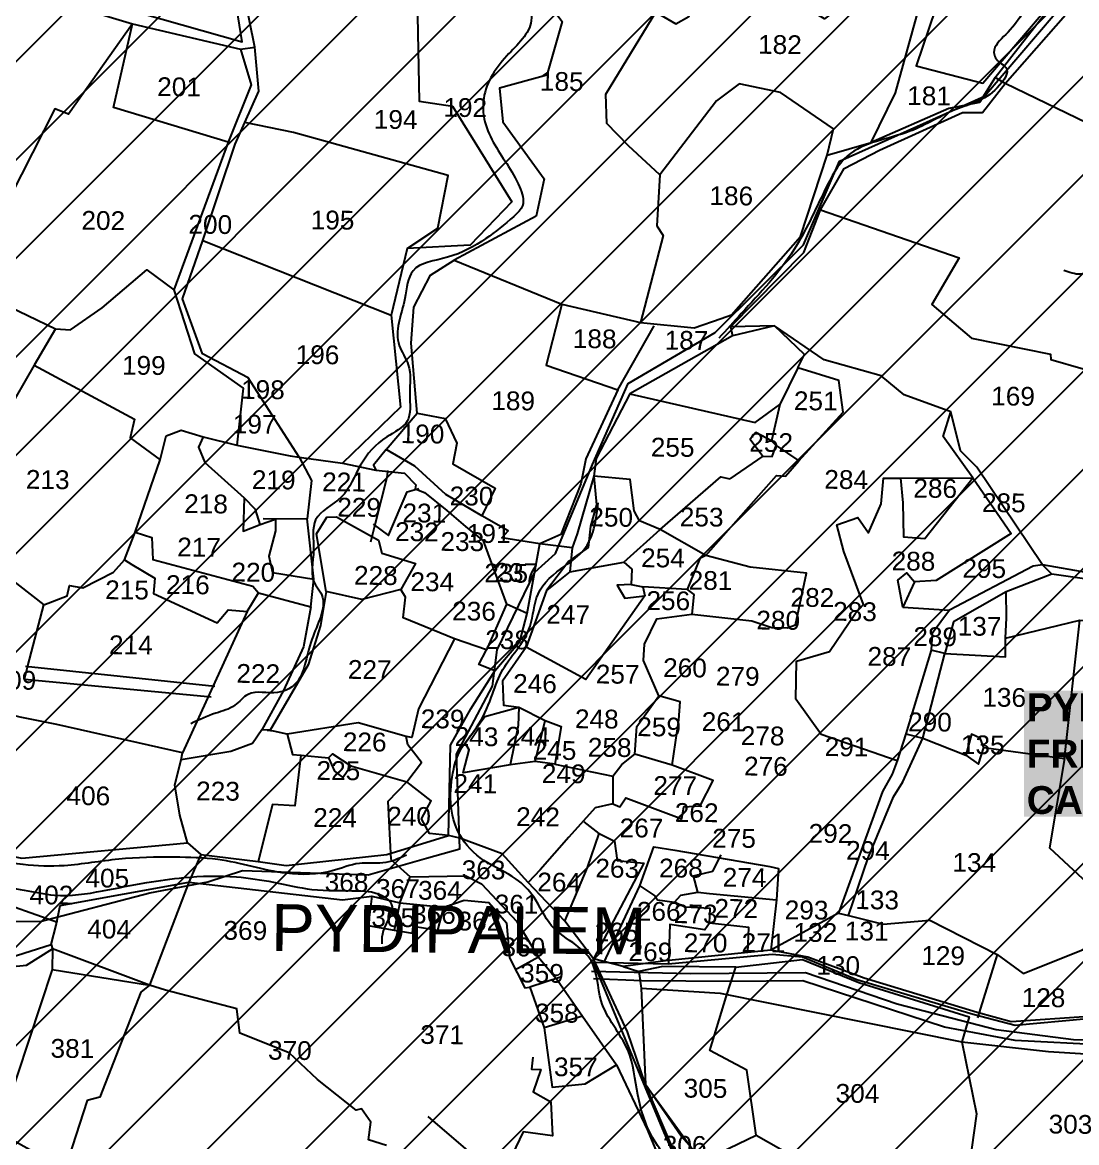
# Model space of a CAD drawing. Header units: inches. Extents: x 193816 to 219909, y 1622772 to 1631107.
# Drawn here: x 196258 to 197395, y 1627187 to 1628395 of the extents above; entities that cross this region are included whole.
import ezdxf
from ezdxf.enums import TextEntityAlignment as Align

# ---------------------------------------------------------------- set-up
doc = ezdxf.new("R2010")
doc.units = ezdxf.units.IN
doc.header["$LTSCALE"] = 15
doc.header["$MEASUREMENT"] = 0
for name, color, linetype in [('PLOT', 7, 'Continuous'), ('PLOT NO', 7, 'Continuous'), ('ROAD', 1, 'Continuous'), ('STREAM', 4, 'Continuous'), ('STRUCTURE', 5, 'Continuous'), ('TEXT', 1, 'Continuous'), ('text2', 7, 'Continuous'), ('VILLAGE BOUNADRY', 5, 'Continuous')]:
    doc.layers.add(name, color=color, linetype=linetype)
doc.styles.get("Standard").update_dxf_attribs({"font": 'arial.ttf'})

msp = doc.modelspace()

# ---------------------------------------------------------------- hatches: boundary and pattern name
at = {"layer": 'text2'}
h = msp.add_hatch(dxfattribs=at)
h.set_pattern_fill('ANSI31', color=4, scale=600)
h.set_pattern_definition([(45, (7002.556, -0.05), (-53.0330086, 53.0330086), [])])
h.paths.add_polyline_path([(199945, 1627854.7), (199906.7, 1627898), (199871.4, 1627949.9), (199853.4, 1628008.6), (199855.9, 1628062.4), (199897.4, 1628104.4), (199965, 1628145.2), (199996.3, 1628271.9), (199936.5, 1628298.2), (199874.5, 1628378), (199834.8, 1628413.5), (199794.4, 1628428), (199712.8, 1628396.9), (199682, 1628382), (199614.8, 1628383.4), (199561.9, 1628421.6), (199495.5, 1628519.4), (199464.9, 1628508.3), (199461.7, 1628463.1), (199494.7, 1628375.1), (199593.8, 1628280.9), (199667.9, 1628200.5), (199634, 1628141.1), (199624.5, 1628113.7), (199558.5, 1628066.3), (199475.2, 1628055.5), (199395.5, 1628059.1), (199357.5, 1628055.7), (199338, 1628038.1), (199319.4, 1628004.3), (199279.3, 1627990.8), (199194.1, 1628001.6), (199171.6, 1628005.4), (199153.1, 1628012.3), (199116.3, 1628055.2), (199094, 1628097.1), (199066, 1628124.9), (199014.2, 1628144.1), (198956.5, 1628153.5), (198866.5, 1628177.8), (198796, 1628215.5), (198716.1, 1628253.9), (198653.7, 1628256.5), (198589.7, 1628303.7), (198522.9, 1628343), (198477.5, 1628371.9), (198442.7, 1628393), (198375.2, 1628434.1), (198314, 1628488.6), (198225.7, 1628493.2), (198170.5, 1628489.5), (198088.8, 1628496.3), (198019.8, 1628513.7), (197962.7, 1628534.8), (197907, 1628551), (197855.1, 1628575), (197689.9, 1628624.4), (197623, 1628645.2), (197601.4, 1628678.7), (197532.8, 1628762.3), (197415, 1628792.3), (197318.3, 1628836.7), (197154.6, 1628873.7), (197018.9, 1628884.3), (196901.5, 1628897.8), (196832.7, 1628986.6), (196711.4, 1629052.2), (196557.8, 1629096.9), (196537.2, 1629097.5), (196489.7, 1629099.6), (196442.7, 1629087.4), (196370.2, 1629048.6), (196354.9, 1628999.6), (196354.7, 1628944.7), (196387.1, 1628851.5), (196436, 1628816.4), (196437.9, 1628803.8), (196485, 1628677.3), (196507.3, 1628613.2), (196468.9, 1628553.1), (196422.6, 1628539.6), (196293.2, 1628585), (196179.5, 1628612.8), (196109.6, 1628645.2), (196023.2, 1628696.6), (196008, 1628717.8), (195967.5, 1628724.9), (195905.9, 1628703.4), (195887, 1628689.5), (195847, 1628673.2), (195788.5, 1628670.6), (195736.9, 1628711.4), (195681.8, 1628707), (195635.5, 1628688.9), (195615.3, 1628655.8), (195637.8, 1628597.6), (195674.8, 1628553.9), (195671.8, 1628499.8), (195627.8, 1628455.3), (195547.5, 1628447.2), (195500.4, 1628444.2), (195472.4, 1628413.1), (195465.6, 1628368.7), (195496.1, 1628326.8), (195494.7, 1628279.1), (195475.3, 1628256.8), (195429.1, 1628238.3), (195400.4, 1628225), (195382.7, 1628209.2), (195344.5, 1628167.9), (195353.6, 1628125.5), (195369, 1628099.5), (195383.8, 1628077.9), (195409.5, 1628039.3), (195456.3, 1627972.1), (195541.8, 1627846.3), (195653.5, 1627681.1), (195744.7, 1627548.6), (195848.5, 1627396.7), (195937.9, 1627265.2), (195956.4, 1627241.9), (195977.9, 1627221.4), (196098.2, 1627127.5), (196227.6, 1627027.9), (196266.6, 1627007), (196701.1, 1626821.3), (196885.7, 1626742), (196948.1, 1626716.3), (197003, 1626692.9), (197064, 1626666.2), (197129.7, 1626639), (197212.2, 1626602.8), (197247.1, 1626591.3), (197283.7, 1626582.5), (197316.7, 1626576.9), (197352.3, 1626572.2), (197391.8, 1626569.1), (197430.8, 1626568.6), (197464, 1626569.4), (197502.8, 1626572.9), (197539.4, 1626576.8), (197576.1, 1626584), (197624.9, 1626596), (197711.6, 1626627.6), (197814.1, 1626682.6), (197842.7, 1626701.4), (197874.8, 1626725.9), (197934.8, 1626779.5), (197966.7, 1626812.7), (197990.1, 1626837.9), (198021.3, 1626858.2), (198052.5, 1626866.2), (198081.2, 1626867.2), (198113.3, 1626859.8), (198208.3, 1626810.9), (198274.2, 1626862.8), (198324.5, 1626881), (198368.8, 1626894.2), (198413.9, 1626895.1), (198447, 1626873.4), (198485.3, 1626847.1), (198526.5, 1626833.7), (198573, 1626813.8), (198606.9, 1626819.2), (198645, 1626826), (198696.9, 1626829.1), (198752.1, 1626815.4), (198811.4, 1626786.9), (198838.2, 1626771.6), (198931.4, 1626747), (198965.3, 1626765.4), (199002.3, 1626779.8), (199021.5, 1626796), (199019.8, 1626825.9), (199019.5, 1626864.7), (199015.8, 1626907.9), (199028.5, 1626932.2), (199049.6, 1626910.7), (199077, 1626899.6), (199118.3, 1626917.1), (199154.6, 1626896.2), (199191, 1626838), (199217.1, 1626819.1), (199271.9, 1626812.9), (199310.2, 1626802.5), (199344.3, 1626799.4), (199419.6, 1626804.4), (199449.8, 1626873.9), (199423.7, 1626915.8), (199433, 1626957.1), (199458.8, 1626979.8), (199488.9, 1626991.8), (199544.2, 1627013.9), (199577.1, 1627034.7), (199607.3, 1627050.4), (199625.6, 1627058.9), (199657.6, 1627062.6), (199688.7, 1627063), (199723.6, 1627059.4), (199744.4, 1627070.3), (199756.6, 1627088.7), (199800.2, 1627138), (199884.9, 1627206.7), (199933.4, 1627179.8), (199967.3, 1627235.5), (200060.3, 1627302.9), (200111.5, 1627313.3), (200210, 1627313.6), (200260.9, 1627385), (200324.9, 1627464.2), (200312.4, 1627510), (200275.7, 1627571.4), (200247.5, 1627622), (200214.7, 1627651.7), (200144.8, 1627703.4), (200072.2, 1627744.4), (200025.4, 1627776.9), (199978.6, 1627825.2)])

# ---------------------------------------------------------------- linework, layer by layer
at = {"layer": 'PLOT'}
for points in [[(196729.1, 1628683.3), (196767.6, 1628539.8), (196802.4, 1628446.4), (196840.4, 1628395.9), (196824.1, 1628338.1), (196773, 1628324.1), (196776.6, 1628287.7), (196821.1, 1628226.2), (196812.5, 1628185.9), (196723.9, 1628138.5)], [(196945.8, 1628230.6), (196912, 1628261.9), (196888.7, 1628286), (196887.5, 1628317.7), (196941.6, 1628406.1), (196963.1, 1628393.4), (196977.3, 1628401.1), (197010.9, 1628465.6), (196976.6, 1628494.6), (196936.2, 1628529), (196787.6, 1628614.8), (196774.7, 1628667.6)], [(197753.1, 1628449.6), (197724.7, 1628424.4), (197692.9, 1628389.8), (197647.2, 1628420.4), (197627.7, 1628387.6), (197633.8, 1628287.1), (197626.8, 1628259.1), (197613.4, 1628241.5), (197597.6, 1628192.6), (197517.5, 1628232.8), (197318.1, 1628329.2), (197307.5, 1628335.5), (197394.7, 1628447.8), (197479.1, 1628516.9), (197460.7, 1628525.7), (197437.7, 1628566.9), (197424.4, 1628582.8)], [(196023.2, 1628510.6), (196171.1, 1628455.7), (196377.1, 1628393.4), (196493.5, 1628365.9), (196509, 1628368.3), (196491, 1628457.4), (196624.6, 1628466.9), (196683.3, 1628457.5), (196686.2, 1628310), (196722.3, 1628304.7), (196786.2, 1628201.4), (196741.3, 1628154.8), (196673.4, 1628151.3), (196656.1, 1628079.3), (196666.1, 1627980.1), (196603.6, 1627919.8)], [(196493.5, 1628365.9), (196505.2, 1628327.7), (196480.3, 1628265.7), (196356.7, 1628303.3), (196377.1, 1628393.4), (196308, 1628295.9), (196293.6, 1628301.6), (196233.2, 1628183.3), (196180.8, 1628200.6), (196186.6, 1628235.8), (196165.6, 1628251.7), (196116.2, 1628342), (196097.2, 1628409.5), (196080.4, 1628419.8), (196062.4, 1628465), (196068.2, 1628495.5)], [(197126.4, 1628251.9), (197173.8, 1628265.5), (197200.1, 1628318.9), (197226.7, 1628415.1), (197172.2, 1628436.1), (197123.6, 1628398.8), (197010.9, 1628465.6)], [(197407.6, 1627801.6), (197358.5, 1627810.1), (197287.8, 1627915.2), (197270.1, 1627932.9), (197259.8, 1627974.9), (197209.3, 1627993.4), (197184.7, 1628013.8), (197123.2, 1628031.2), (197069.5, 1628067.9), (197022.2, 1628066.8), (197101.1, 1628146.9), (197119.1, 1628192.8), (197144.6, 1628237.5), (197182.9, 1628257.3), (197272.1, 1628297.7), (197293.8, 1628297.9), (197318.1, 1628329.2), (197438, 1628465.7)], [(197243, 1628409.5), (197222.4, 1628348.2), (197294.3, 1628329.4), (197394.7, 1628447.8)], [(196673.4, 1628151.3), (196706.5, 1628173.2), (196717.6, 1628229.9), (196550.7, 1628276.2), (196498.2, 1628286.9), (196513.3, 1628320.6), (196509, 1628368.3)], [(196650.7, 1627934.3), (196684, 1627973.5), (196677.6, 1628048.9), (196680.7, 1628088), (196698.7, 1628122.3), (196723.9, 1628138.5), (196840.2, 1628091.2), (196925.1, 1628071.2), (196982.8, 1628065.6), (197011.9, 1628075.8), (197023, 1628079.6), (197097.4, 1628164), (197126.4, 1628251.9), (197133, 1628280), (197076, 1628319.4), (197031.4, 1628328.5), (197006.9, 1628310.3), (196945.8, 1628230.6), (196942.6, 1628175.7), (196949.5, 1628165), (196925.1, 1628071.2)], [(197307.5, 1628335.5), (197290.5, 1628308.4), (197257.4, 1628301.9), (197173.8, 1628265.5)], [(196556.8, 1627926.3), (196502, 1628011.8), (196452.7, 1628037.5), (196431, 1628096.7), (196452.9, 1628159.7), (196488, 1628263.7), (196498.2, 1628286.9)], [(196480.3, 1628265.7), (196421.6, 1628106.4)], [(197119.1, 1628192.8), (197268.6, 1628141.2), (197239.1, 1628090.8), (197281.8, 1628054.4), (197367.2, 1628037.1), (197367.4, 1628031.4), (197402.2, 1628021.3), (197459.7, 1628007.3), (197437, 1627907.3), (197410.6, 1627805.2), (197407.6, 1627801.6)], [(196148.6, 1628167.5), (196248.2, 1628134.2), (196234.1, 1628093.3), (196294.3, 1628064.4), (196271.2, 1628025.4), (196209.6, 1627918.9), (196193.6, 1627894), (196195.9, 1627833.4)], [(196452.9, 1628159.7), (196656.1, 1628079.3)], [(196294.3, 1628064.4), (196310.3, 1628063.5), (196344.6, 1628087), (196392.8, 1628128.1), (196421.6, 1628106.4), (196444.2, 1628037.6), (196496.7, 1628000.6), (196489.6, 1627939.2)], [(196840.2, 1628091.2), (196823.2, 1628025.2), (196900.5, 1627998.7), (196939.6, 1628067.9)], [(197022.2, 1628066.8), (197024.3, 1628057.1), (196913.6, 1627994.5), (196877.3, 1627924.8), (196874.7, 1627905.8), (196856.6, 1627843.4), (196851.4, 1627828.4), (196816.4, 1627832.6)], [(196995.5, 1627820.3), (197071.8, 1627906.3), (197081.5, 1627905.5), (197095.9, 1627922.1), (197143.7, 1627974.6), (197139, 1628008.9), (197094.6, 1628022.5), (197101.8, 1628036.9), (197069.5, 1628067.9)], [(197069.5, 1628067.9), (197024.3, 1628057.1)], [(196271.2, 1628025.4), (196379.3, 1627967.2), (196374.7, 1627947.1), (196407, 1627923.2)], [(197094.6, 1628022.5), (197075.3, 1627982.8), (197066.2, 1627943.9), (197071.4, 1627938.9), (197095.9, 1627922.1)], [(196900.5, 1627998.7), (196866.1, 1627924.5), (196860.7, 1627897.3), (196839.2, 1627842.7), (196816.4, 1627832.6)], [(196913.6, 1627994.5), (197048.5, 1627963.5), (197075.3, 1627982.8)], [(197358.5, 1627810.1), (197348.6, 1627808.8), (197258.3, 1627761.3), (197239.4, 1627735.9), (197238.4, 1627718), (197211, 1627627.8), (197201.9, 1627598.6), (197119.7, 1627627.2), (197092.5, 1627665.3), (197093.4, 1627706.3), (197116.6, 1627712.9), (197128.8, 1627716.5), (197156.7, 1627758.1), (197165.6, 1627767.4), (197144.2, 1627824.4), (197136.9, 1627853.2), (197159.4, 1627861.1), (197170.9, 1627844.6), (197184.6, 1627875.7), (197186.9, 1627903.4), (197205.5, 1627903.4), (197283.5, 1627903.7), (197251.4, 1627948.6), (197259.8, 1627974.9)], [(196684, 1627973.5), (196714.5, 1627967.8), (196726.8, 1627941.3), (196722.8, 1627918.8), (196768.4, 1627892.8), (196754, 1627862.9)], [(196195.9, 1627833.4), (196281.7, 1627767), (196306.7, 1627776.6), (196309.4, 1627787.8), (196323.6, 1627785.1), (196356.6, 1627802.1), (196368.7, 1627815.5), (196380, 1627845.2), (196407, 1627923.2), (196413.6, 1627949), (196429.8, 1627955.2), (196453.4, 1627948.2), (196489.6, 1627939.2), (196547.1, 1627927.5), (196556.8, 1627926.3), (196603.6, 1627919.8), (196639.5, 1627912), (196670.6, 1627909), (196682.8, 1627896.2), (196682, 1627892.1), (196692.1, 1627887.9), (196716.3, 1627868.5), (196736.4, 1627851.5), (196755.3, 1627836), (196780.6, 1627767.7), (196758.8, 1627718.5), (196724.4, 1627730.4), (196669.2, 1627753.1), (196671.6, 1627775.1), (196666.5, 1627783.4), (196624.4, 1627772.6), (196586.2, 1627781.2), (196575.6, 1627843.5), (196586.6, 1627861.3), (196597.1, 1627862), (196642.6, 1627836.5), (196646.2, 1627822.6), (196682.5, 1627811.4), (196666.5, 1627783.4)], [(197066.2, 1627943.9), (197049.5, 1627952.6), (197043.2, 1627945.4), (197057, 1627927.3), (197067, 1627926.7), (197071.4, 1627938.9)], [(196453.4, 1627948.2), (196448.2, 1627937), (196455.3, 1627920.4), (196497.5, 1627882.4), (196496.5, 1627846.5), (196514.7, 1627853.6), (196531.3, 1627859.2), (196518.1, 1627859.5)], [(196556.8, 1627926.3), (196570.1, 1627901), (196565.6, 1627859.6)], [(196802.7, 1627757.6), (196816.4, 1627832.6), (196775.3, 1627839.3), (196782.4, 1627846.6), (196754, 1627862.9), (196715.2, 1627885.9), (196681.5, 1627916.3), (196650.7, 1627934.3), (196637.2, 1627917.5), (196639.5, 1627912)], [(197057, 1627927.3), (197021.2, 1627902.9)], [(196634.3, 1627835), (196638.9, 1627853.4), (196652.1, 1627905.9), (196652.5, 1627911.6)], [(196995.5, 1627820.3), (196946.2, 1627848.2), (196924.1, 1627857.6), (196918.3, 1627868.4), (196913.8, 1627902.1), (196874.7, 1627905.8), (196877.7, 1627874.6), (196871.1, 1627851.6), (196868.6, 1627828.9), (196847.7, 1627814.1)], [(196907.2, 1627812.9), (196946.2, 1627848.2), (197011.7, 1627905), (197021.2, 1627902.9)], [(197283.5, 1627903.7), (197324.7, 1627843.7), (197243.9, 1627793), (197220.4, 1627791.9), (197207.8, 1627764.3), (197202.5, 1627793.4), (197212.2, 1627801.3), (197220.4, 1627791.9)], [(197205.5, 1627903.4), (197207.8, 1627876.8), (197208.5, 1627840.4), (197231.5, 1627838.6), (197283.5, 1627903.7)], [(196636.8, 1627853.8), (196653.2, 1627841.6), (196673.4, 1627888.9), (196685.8, 1627892.2)], [(196514.7, 1627853.6), (196509.9, 1627869.8), (196497.5, 1627882.4)], [(196380, 1627845.2), (196398.1, 1627839.4), (196399.2, 1627815.7), (196506.9, 1627786.9), (196513.1, 1627779.9), (196569.4, 1627764.9), (196572.9, 1627794.5), (196565.6, 1627859.6), (196531.3, 1627859.2), (196531.5, 1627846.7), (196524.3, 1627819.4), (196528.1, 1627801.9), (196572.9, 1627794.5)], [(196851.4, 1627828.4), (196848.7, 1627802.7), (196823.6, 1627782.4), (196801.6, 1627721.4), (196776.3, 1627684.5), (196777.2, 1627658.7), (196793.8, 1627656.6), (196793.2, 1627636.8), (196784.5, 1627594.4), (196733.7, 1627585.8), (196740.3, 1627610.7), (196736, 1627617.8), (196757.3, 1627646.5), (196793.8, 1627656.6), (196822.2, 1627642.3), (196839.6, 1627635.8), (196832.8, 1627595.1), (196811.5, 1627598.1), (196784.5, 1627594.4)], [(196959.2, 1627593.9), (196966.5, 1627642.8), (196967.9, 1627662.3), (196944.8, 1627668.8), (196928.1, 1627707), (196929.2, 1627724.7), (196942.7, 1627751.8), (196980.3, 1627756.9), (197044.9, 1627749.8), (197066.6, 1627742.6), (197083.1, 1627742.2), (197092.3, 1627745.3), (197104.2, 1627801), (197043.1, 1627807.6), (196995.5, 1627820.3), (196989, 1627816.8), (196975.4, 1627783.3), (196982.6, 1627778), (196980.3, 1627756.9)], [(197318.6, 1627730.9), (197398.8, 1627750.3), (197594.4, 1627738.2), (197674.5, 1627735.2), (197677.6, 1627746.8), (197803.9, 1627731.4), (197809.3, 1627737.7), (197823.5, 1627823), (197677.9, 1627795.8), (197605.9, 1627788.4), (197443.6, 1627795.7), (197408.9, 1627794.3), (197368.7, 1627800)], [(196368.7, 1627815.5), (196376.3, 1627810.6), (196401.3, 1627795.8), (196399.8, 1627779), (196468.5, 1627747.7), (196480.5, 1627761.7), (196500.9, 1627759.9), (196513.1, 1627779.9)], [(196847.7, 1627814.1), (196823.6, 1627782.4)], [(196848.7, 1627802.7), (196907.2, 1627812.9), (196915.8, 1627805.3), (196914.9, 1627788.9), (196927.7, 1627786.2)], [(197358.5, 1627810.1), (197368.7, 1627800), (197319.3, 1627780.8), (197262.7, 1627748.6), (197253.3, 1627714.6), (197238.4, 1627718)], [(196586.2, 1627781.2), (196579.8, 1627744.6), (196566.7, 1627702.2), (196525.5, 1627631.9), (196516.5, 1627632.3), (196506.6, 1627617.4), (196483.3, 1627608.7), (196429.6, 1627599.8), (196431.2, 1627607.3), (196295.6, 1627637.8), (196256, 1627645.7), (196125.5, 1627679.2), (196027.4, 1627765.7), (195945.3, 1627601.4)], [(196975.4, 1627783.3), (196927.7, 1627786.2), (196929.6, 1627776.5), (196866.2, 1627686.4), (196801.6, 1627721.4)], [(196914.9, 1627788.9), (196899.9, 1627788), (196908, 1627774), (196929.6, 1627776.5)], [(197253.3, 1627714.6), (197318.6, 1627711), (197318.6, 1627730.9), (197319.8, 1627753.1), (197319.3, 1627780.8)], [(196260.9, 1627686.9), (196264.4, 1627701.3), (196281.7, 1627767)], [(196500.9, 1627759.9), (196431.2, 1627607.3)], [(196569.4, 1627764.9), (196561.6, 1627721.7), (196540, 1627674.7), (196516.5, 1627632.3)], [(196768, 1627695.8), (196795, 1627727.5), (196802.7, 1627757.6), (196780.6, 1627767.7)], [(197207.8, 1627764.3), (197258.3, 1627761.3)], [(197295.4, 1627613), (197382.4, 1627601.1), (197398.8, 1627750.3)], [(196724.4, 1627730.4), (196685.5, 1627654.8), (196678.3, 1627623.8), (196672.4, 1627625)], [(197408.6, 1627323.1), (197324.9, 1627317.3), (197288.2, 1627327.5), (197166.3, 1627364.3), (197105.6, 1627387.2), (197065.7, 1627394.7), (197040.6, 1627392.2), (196951.9, 1627383.2), (196906.4, 1627377), (196874.4, 1627385.2), (196843.4, 1627425.8), (196803.8, 1627467.4), (196775.9, 1627498.6), (196730.2, 1627515.5), (196717.8, 1627518.2), (196720.2, 1627615.6), (196742.1, 1627654.9), (196768, 1627695.8), (196750.8, 1627702.6), (196758.8, 1627718.5)], [(197138.7, 1627434.5), (197149.2, 1627431.9), (197170.4, 1627494), (197197.7, 1627559.9), (197207.8, 1627576), (197229.3, 1627623.3), (197253.3, 1627714.6)], [(196261.7, 1627700.8), (196465.8, 1627679.4)], [(196260.9, 1627686.9), (196462.1, 1627667.6)], [(195693.3, 1627668.8), (195855.4, 1627638.5), (195892.5, 1627622.9), (195945.3, 1627601.4), (196086.9, 1627537.8), (196152.2, 1627516.4), (196211.3, 1627457.7), (196220.9, 1627451.3), (196296.2, 1627424.9)], [(196832.8, 1627595.1), (196895.3, 1627582.3), (196904.9, 1627594.8), (196918.9, 1627605.8), (196921.1, 1627635.8), (196944.8, 1627668.8)], [(196451, 1627497.6), (196512.8, 1627490.2), (196542.8, 1627485.8), (196651.6, 1627497.9), (196717.8, 1627518.2), (196697.6, 1627520.3), (196688.8, 1627536.1), (196699.4, 1627555.8), (196673, 1627576), (196689, 1627597.1), (196674.2, 1627616), (196672.4, 1627625), (196620.4, 1627639.8), (196543.8, 1627627.4), (196529.2, 1627630.9), (196522.5, 1627631.3)], [(196811.5, 1627598.1), (196822.2, 1627642.3)], [(196543.8, 1627627.4), (196549.6, 1627605.6), (196558.6, 1627604.8), (196552.4, 1627550.1), (196528.1, 1627551.5), (196512.8, 1627490.2)], [(197211, 1627627.8), (197229.3, 1627623.3), (197276, 1627605), (197289.5, 1627595), (197295.4, 1627613), (197291.4, 1627623.3), (197282, 1627627.5), (197276, 1627605)], [(196207.6, 1627504), (196257.8, 1627493.8), (196436.5, 1627510.4), (196428.2, 1627540.1), (196422.9, 1627572.7), (196429.6, 1627599.8)], [(196558.6, 1627604.8), (196588.6, 1627601.9), (196592.7, 1627606.3), (196612.8, 1627593.4), (196673, 1627576), (196652.6, 1627554.8), (196655.7, 1627492.2)], [(196588.6, 1627601.9), (196595.2, 1627587.6), (196604.1, 1627580.7), (196612.8, 1627593.4)], [(196895, 1627552.5), (196902.6, 1627549.3), (196909.1, 1627559), (196969.5, 1627536.1), (196971.8, 1627549.1), (196989.3, 1627550.1), (197003.2, 1627577.7), (196959.2, 1627593.9), (196918.9, 1627605.8)], [(197382.4, 1627601.1), (197365.9, 1627505), (197427, 1627448.1), (197428, 1627464.5), (197493, 1627452.3)], [(197201.9, 1627598.6), (197196.3, 1627584.4), (197185.8, 1627565.6), (197138.7, 1627434.5), (197065.7, 1627394.7)], [(196895.3, 1627582.3), (196895, 1627552.5), (196876, 1627548), (196847.6, 1627516.5), (196816.8, 1627481.4), (196803.8, 1627467.4)], [(196843.4, 1627425.8), (196867.7, 1627483.6), (196880.5, 1627520.4), (196864.2, 1627532.9)], [(196880.5, 1627520.4), (196897, 1627512.3), (196899.8, 1627491.2), (196928.5, 1627488.5), (196874.4, 1627385.2)], [(196436.5, 1627510.4), (196451, 1627497.6), (196438, 1627467.9)], [(196885.6, 1627380.8), (196924.3, 1627464.1), (196939.3, 1627506), (196961.9, 1627502.5), (197007.9, 1627494.4), (197064.5, 1627484.7), (197073.7, 1627482.6), (197071.7, 1627448.8), (197065.7, 1627394.7)], [(196655.7, 1627492.2), (196676.6, 1627473.7), (196736.8, 1627474.9), (196753.6, 1627466.1), (196791.8, 1627425.4), (196814.9, 1627387.1), (196835.5, 1627362.3), (196862.4, 1627323.5), (196899, 1627270.9)], [(196987, 1627457.3), (196982.2, 1627474.9), (197003.1, 1627479.9), (197011.9, 1627497.4)], [(196289.4, 1627400.8), (196294.8, 1627421.4), (196299.3, 1627442.9), (196438, 1627467.9), (196603.8, 1627448.9), (196635.2, 1627452.9), (196631.2, 1627421.3), (196659.4, 1627416.3), (196679.2, 1627412.8), (196679.7, 1627420.4), (196706.6, 1627416), (196712.9, 1627440.9), (196734.9, 1627448.7), (196761.4, 1627446.1), (196780.6, 1627424.1), (196783.9, 1627386.5), (196800.2, 1627354.1), (196805.6, 1627354.9), (196821.2, 1627310.9), (196829.6, 1627246.8), (196865.2, 1627250.4), (196899, 1627270.9), (196932.7, 1627200.5), (196965.1, 1627121.7)], [(196438, 1627467.9), (196395.4, 1627356.8)], [(196635.2, 1627452.9), (196665.3, 1627445.6), (196676.6, 1627473.7)], [(196924.3, 1627464.1), (196940.6, 1627453.1), (196943.5, 1627448.8), (196961.8, 1627446.4), (196968.6, 1627454), (196987, 1627457.3), (196999.4, 1627455.7), (197071.7, 1627448.8)], [(196665.3, 1627445.6), (196659.4, 1627416.3)], [(196665.3, 1627445.6), (196712.9, 1627440.9)], [(196999.5, 1627423.8), (197000.2, 1627439.6), (196972.9, 1627441.1), (196961.8, 1627446.4)], [(197309.7, 1627389.9), (197337.5, 1627369.5), (197401.8, 1627394.8), (197425.4, 1627410.6), (197434.7, 1627435.1), (197427, 1627448.1)], [(197149.2, 1627431.9), (197186.8, 1627422.7), (197236.9, 1627426.8), (197309.7, 1627389.9), (197288.5, 1627321.6)], [(195646.8, 1627367.8), (195656.1, 1627377.7), (195774.8, 1627396.9), (195861.4, 1627414.8), (196021, 1627417.2), (196044.9, 1627420.2), (196091, 1627392.4), (196178.2, 1627389), (196184.9, 1627387), (196198.4, 1627384.7), (196245.4, 1627386.8), (196289.4, 1627400.8), (196290.9, 1627396)], [(197040.6, 1627392.2), (197041.9, 1627418.9), (196999.5, 1627423.8), (196994.5, 1627416.6), (196956.7, 1627422.4), (196955.3, 1627380.6)], [(195742.1, 1627179.2), (195820.8, 1627247), (195874.3, 1627288.8), (195883.8, 1627295.3), (195891.5, 1627359.8), (195981, 1627380.1), (196175.1, 1627376.9), (196192.9, 1627371.5), (196263, 1627378.4), (196290.9, 1627396), (196290.7, 1627373.9), (196240.3, 1627221.5), (196233.5, 1627197.6), (196228.2, 1627180.7)], [(196395.4, 1627356.8), (196290.9, 1627396)], [(196814.9, 1627387.1), (196789.6, 1627373)], [(197004.9, 1627084.3), (196970.9, 1627154.7), (196930.5, 1627249.7), (196930.5, 1627249.7), (196910.9, 1627306.4), (196874.4, 1627385.2)], [(197027.8, 1627376.4), (197099.6, 1627384.5), (197160.6, 1627359.6), (197279.5, 1627322.7), (197271.4, 1627295.9), (197287.2, 1627218), (197276.9, 1627143.6), (197275.4, 1627117.7)], [(196290.7, 1627373.9), (196395.4, 1627356.8)], [(196906.4, 1627377), (196923.2, 1627371.6), (196925.9, 1627353.8), (196930.5, 1627249.7), (196990.9, 1627166.8), (197049.6, 1627195), (197039.7, 1627265.1), (196999.8, 1627286.5), (197017.4, 1627344.3), (197027.8, 1627376.4), (196949.2, 1627377.1), (196923.2, 1627371.6)], [(196838.8, 1627365.5), (196805.6, 1627354.9)], [(196651.2, 1627184), (196631.6, 1627190.1), (196634.2, 1627209), (196624, 1627223.6), (196618.5, 1627222.2), (196576.7, 1627255), (196546, 1627283.9), (196493.1, 1627305.1), (196489.7, 1627331.5), (196412.6, 1627351.6), (196395.4, 1627356.8), (196386.3, 1627349.4), (196341.9, 1627236.1), (196328.4, 1627232.7), (196304.2, 1627158.3), (196233.5, 1627197.6)], [(196925.9, 1627353.8), (197010.9, 1627348.2), (197271.4, 1627295.9), (197365.1, 1627285.5), (197617.4, 1627269.7), (197765, 1627254.1), (197998.6, 1627233.2), (198093.7, 1627227.1), (198137.9, 1627232.3), (198240.1, 1627243.1), (198294.7, 1627239.3), (198376.4, 1627222.3), (198488.8, 1627233.8), (198603.5, 1627240.4), (198602.2, 1627259.4)], [(196862.4, 1627323.5), (196821.2, 1627310.9)], [(197049.6, 1627195), (197127.1, 1627151.4), (197254.3, 1627140.2), (197247.3, 1627109.9), (197275.4, 1627117.7), (197390.6, 1627098.5), (197475.6, 1627092.5), (197587.6, 1627081.9), (197592.2, 1627063.3), (197623.5, 1627065.4), (197698.2, 1627104.5), (197735.3, 1627114.1), (197741.3, 1627144.9), (197762.9, 1627260), (197767.2, 1627287.2)], [(196808.9, 1627279.4), (196807.5, 1627266.2), (196817.4, 1627266.1), (196809.4, 1627241.8), (196828.4, 1627231.2), (196830.2, 1627194.5), (196798.5, 1627198.8), (196782.5, 1627165.7), (196762.9, 1627153.6), (196695.3, 1627173.3), (196691.4, 1627163.1)]]:
    msp.add_lwpolyline(points, dxfattribs=at)
at = {"layer": 'ROAD'}
for points in [[(196196.3, 1627426.6), (196277.7, 1627425.4), (196395.8, 1627456.5), (196458.4, 1627468.4), (196495.9, 1627480.5), (196631.2, 1627476), (196694.2, 1627493.9), (196730.1, 1627503.9), (196726.7, 1627606.1), (196765.4, 1627679.2), (196770.4, 1627718.3), (196810.9, 1627802.3), (196833.4, 1627822.3), (196873.3, 1627918.1), (196911.7, 1628005.6), (197005.4, 1628060.4), (197100.8, 1628155.2), (197139.5, 1628245.4), (197296.1, 1628315.5), (197410.3, 1628449.4)], [(197004.4, 1627076.3), (196950.6, 1627197.9), (196874.4, 1627381.7), (196954.9, 1627379.8), (197066.9, 1627390.2), (197099.7, 1627387.6), (197158.2, 1627363.1), (197283.7, 1627325.6), (197329.2, 1627313.6), (197406.9, 1627320.8)], [(196872.3, 1627372), (196979.2, 1627369.3), (197103.1, 1627370.5), (197201.8, 1627336.6), (197308.4, 1627309), (197391.9, 1627298.3), (197573.8, 1627294.1), (197755.3, 1627272.5), (197864.3, 1627260.5)], [(199315.5, 1627254.4), (199191.6, 1627260.7), (198992.9, 1627257.1), (198844.9, 1627249.4), (198600.3, 1627248.7), (198483.6, 1627239.2), (198389.6, 1627227.6), (198296.2, 1627243.6), (198207.9, 1627244.5), (198044.5, 1627235.7), (197918.1, 1627244.4), (197621.2, 1627282.1), (197329, 1627297.1), (197253, 1627311.5), (197100.2, 1627361.6), (197021.4, 1627360.7), (196926.6, 1627361.4), (196874.2, 1627363.8)], [(197847.1, 1627253.6), (197805.6, 1627233.8), (197723.5, 1627200.8), (197630.7, 1627145.2), (197595.6, 1627139.6), (197526.8, 1627116.6), (197485.8, 1627093.6), (197450.5, 1627067.9), (197317.8, 1627040.7), (197232.9, 1627020), (197144.2, 1627005.9), (197121.5, 1627004), (197094.5, 1627014.9), (197008.8, 1627149.5), (196969, 1627194.2), (196930.5, 1627249.7)], [(194812.9, 1625866.4), (195419.1, 1626271.3), (195611.2, 1626409.3), (195697.3, 1626483.9), (195796.6, 1626569.9), (196022.1, 1626633.3), (196137.7, 1626704.4), (196202.6, 1626795.6), (196295, 1626852.1), (196437.6, 1627001.6), (196633.6, 1627068.6), (196730.8, 1627085.3), (196749.6, 1627119), (196759.3, 1627161.1), (196696, 1627215.2)]]:
    msp.add_lwpolyline(points, dxfattribs=at)
at = {"layer": 'STREAM'}
for points in [[(197507.4, 1628709.6), (197479.7, 1628698.7), (197429, 1628706.2), (197415.9, 1628672), (197405.1, 1628633.9), (197398.8, 1628597.8), (197397.7, 1628562), (197395.5, 1628527.3), (197400.5, 1628508.6), (197395.4, 1628478.8), (197356.5, 1628433.6), (197335.9, 1628402.9), (197318.9, 1628381.8), (197306.1, 1628362.5), (197312.3, 1628351.6), (197319, 1628346.4), (197309.8, 1628324.4), (197265.1, 1628301), (197215.6, 1628277.6), (197148.2, 1628251), (197123.9, 1628214.3), (197090.4, 1628149.7), (197033.7, 1628080.9), (197009.5, 1628054.3)], [(196712.5, 1628695.2), (196713.3, 1628661.6), (196724.5, 1628620.8), (196733.7, 1628606.1), (196747, 1628592), (196750.5, 1628563.5), (196770.7, 1628527.1), (196772.7, 1628505), (196782.3, 1628490), (196789.9, 1628463.4), (196800, 1628427.1), (196807.2, 1628396.7), (196780.7, 1628358.7), (196755.5, 1628309.6), (196756.4, 1628290.9), (196780.7, 1628242.7), (196794.6, 1628217.5), (196797.8, 1628197.3), (196788.4, 1628185.8), (196758.2, 1628161.8), (196716.9, 1628141.7), (196679.7, 1628127.1), (196670.8, 1628097.1), (196664.7, 1628046.7), (196674.6, 1628025.7), (196676.2, 1627994.3), (196673.3, 1627964.8), (196651.4, 1627947.9), (196623.1, 1627917.6), (196602.2, 1627883), (196574.7, 1627858.6), (196572.5, 1627826.2), (196574.4, 1627788.4), (196580.2, 1627779.9), (196571.9, 1627733.3), (196563.8, 1627705.3), (196555.4, 1627684.8), (196533.6, 1627672.4), (196501.8, 1627670.4), (196487.5, 1627658.6), (196467.1, 1627650.1), (196440.1, 1627638.8)], [(197791.3, 1628514.3), (197765.3, 1628483.3), (197735.2, 1628457.1), (197715.3, 1628446.1), (197662.3, 1628437.7), (197624.1, 1628419.1), (197625.4, 1628401.2), (197613.2, 1628368.5), (197619.6, 1628341.4), (197612.1, 1628300.1), (197613.3, 1628271.8), (197603.1, 1628248.4), (197592.7, 1628214.6), (197581.6, 1628190.5), (197509.2, 1628155.5), (197485.3, 1628150.1), (197469.5, 1628139.5), (197454.5, 1628126.9), (197412.7, 1628125.5), (197399.3, 1628123.4), (197381.4, 1628127.3)], [(196672.5, 1627496.9), (196647, 1627488.6), (196621.9, 1627488.1), (196592.6, 1627480.1), (196543.4, 1627477.5), (196469.2, 1627492.3), (196422.5, 1627494.8), (196362.3, 1627492.7), (196303.6, 1627485.7), (196259.3, 1627486.8), (196207.1, 1627500), (196171.2, 1627520.6), (196147.1, 1627552.7), (196126.5, 1627593.7), (196107.5, 1627623.5), (196090.5, 1627647), (196061.4, 1627697.7), (196066.5, 1627763.2), (196115.3, 1627798.8), (196131.9, 1627812.1), (196114.9, 1627829.1), (196069.9, 1627834.3), (196025.7, 1627850.4), (195983.6, 1627868.3), (195950.6, 1627903.3), (195955.2, 1627922.2)], [(198876.3, 1626909.1), (198887.5, 1626940), (198898.8, 1626980.7), (198913.8, 1627012.7), (198913.6, 1627051.4), (198927.5, 1627081.2), (198911.4, 1627102), (198891.5, 1627125.7), (198864.2, 1627127), (198839.2, 1627133.2), (198816.3, 1627134), (198785.3, 1627137.6), (198747.5, 1627121.6), (198700.9, 1627095.4), (198664.4, 1627090.3), (198650, 1627122.5), (198628.8, 1627129.3), (198611.9, 1627134.9), (198569, 1627132.1), (198545.9, 1627134.5), (198520.1, 1627128.5), (198474.4, 1627120.8), (198414.5, 1627100.6), (198374.6, 1627099.5), (198354.8, 1627091.6), (198332.2, 1627089), (198306.8, 1627082.2), (198265.3, 1627080), (198239.1, 1627079.8), (198208.6, 1627073.3), (198187, 1627069.4), (198158.3, 1627067.1), (198125.2, 1627065.1), (198110.1, 1627070.8), (198068.8, 1627078.3), (198037.1, 1627064.2), (198018.8, 1627055.6), (198006.7, 1627045.5), (197981.5, 1627037.3), (197961.5, 1627029.1), (197934.3, 1627026.6), (197904.9, 1627022.6), (197882.6, 1627023), (197846.3, 1627031.7), (197815.4, 1627028.8), (197793.8, 1627031.2), (197772.4, 1627029), (197757.9, 1627038.6), (197740.9, 1627043.2), (197725.6, 1627052.6), (197699.4, 1627048.6), (197687.1, 1627032), (197670, 1627013.7), (197676, 1626974.8), (197658.6, 1626952.3), (197669.8, 1626931.7), (197652.7, 1626911.5), (197629.3, 1626892.4), (197574.7, 1626868.5), (197553.9, 1626846.4), (197502.1, 1626827.8), (197424.9, 1626821.9), (197389.3, 1626824), (197357.6, 1626822.1), (197335.7, 1626830.7), (197327.6, 1626829.7), (197293.8, 1626840.5), (197273.6, 1626847.3), (197249.6, 1626848.2), (197238.4, 1626868), (197207.5, 1626878.8), (197183.7, 1626886.8), (197152.5, 1626913.2), (197121.4, 1626933.4), (197092.5, 1626963.8), (197064.2, 1626987.4), (197035.3, 1627005.1), (197021.7, 1627014.1), (197007.8, 1627062.9), (196984.5, 1627102.5), (196968.8, 1627146), (196939.7, 1627189.7), (196922.1, 1627238.5), (196911.2, 1627287), (196882.6, 1627340), (196871.7, 1627383.6), (196855.4, 1627400.2), (196829.2, 1627421), (196809.6, 1627452.3), (196790.9, 1627471.3), (196756.2, 1627491.4), (196730.1, 1627519.1), (196723.6, 1627590), (196730.6, 1627609.8), (196748.3, 1627634.8), (196764.1, 1627667.1), (196774.9, 1627694.1), (196805.9, 1627743.8), (196814.5, 1627778.5), (196843.6, 1627809), (196863.9, 1627826.2), (196879.5, 1627876.8)], [(196957.4, 1627164.1), (196981.8, 1627166.1), (196990.8, 1627153.8), (196996.1, 1627125.5), (197013.2, 1627106.9), (197027.7, 1627079.2), (197053.6, 1627057.8), (197062.6, 1627032.7), (197081.8, 1627007.9), (197115.1, 1626985.5), (197161.2, 1626952.7), (197211, 1626915.6), (197288.6, 1626870.7), (197339.9, 1626853.3), (197417.5, 1626842.3), (197490.1, 1626854.1), (197551.5, 1626885.5), (197592.5, 1626915.7), (197632.9, 1626947.7), (197646.8, 1626981), (197641, 1627025.9), (197689.3, 1627066.5), (197764.6, 1627089.7), (197828.3, 1627097.2), (197874.1, 1627074.7), (197905.4, 1627074), (197919.9, 1627086.7), (198009.4, 1627114.2), (198066.3, 1627138), (198103, 1627163.7), (198127.6, 1627201.7), (198164.3, 1627224.5), (198201.6, 1627244.4), (198228.8, 1627313.2), (198242.1, 1627356.1), (198254.6, 1627393.5), (198267.9, 1627427.9), (198286.5, 1627454.9), (198291.3, 1627492.3), (198317.8, 1627527), (198361.4, 1627543.5), (198413.3, 1627545.2), (198445.4, 1627554.1), (198469.1, 1627565.6), (198546.2, 1627592.4), (198569.5, 1627619.9), (198611.2, 1627666.3), (198641.5, 1627713.1), (198661.7, 1627751.5), (198677.8, 1627776), (198687.9, 1627797.6), (198695.5, 1627816.3)], [(195341, 1626897.7), (195356.9, 1626918), (195384.8, 1626932.3), (195402.6, 1626954.9), (195435.1, 1626971.3), (195458.1, 1626997.2), (195481.7, 1627016.3), (195515.1, 1627044.4), (195558.6, 1627075.1), (195595.2, 1627101), (195643.5, 1627131.1), (195672.1, 1627155.9), (195704.1, 1627176.2), (195729, 1627196.3), (195768.3, 1627253.9), (195793.2, 1627280.5), (195813.2, 1627298.7), (195845.2, 1627337), (195873.6, 1627368.1), (195896.8, 1627383.1), (195947.1, 1627385.4), (195991.9, 1627392), (196027.3, 1627408), (196055.4, 1627425.3), (196085.3, 1627449.5), (196132.7, 1627462), (196185.9, 1627445.4), (196228.1, 1627459.6), (196292.9, 1627454), (196344.7, 1627458.5), (196392.7, 1627467.5), (196432.5, 1627472.9), (196489.4, 1627473.6), (196529.1, 1627467.9), (196570.7, 1627460.2), (196620.1, 1627458.6), (196648.9, 1627452.1), (196656.3, 1627444.5), (196647.5, 1627415.4), (196646, 1627401.6)]]:
    msp.add_spline(points, degree=3, dxfattribs=at)
at = {"layer": 'VILLAGE BOUNADRY'}
msp.add_lwpolyline([(196387.5, 1628404.5), (196495.3, 1628373.8), (196479.7, 1628473.3)], dxfattribs=at)

# ---------------------------------------------------------------- texts
at = {"layer": 'PLOT NO'}
for s, p in [('182', (197075.4, 1628371)), ('185', (196840.1, 1628331.2)), ('201', (196427.4, 1628325.4)), ('181', (197236.2, 1628315.7)), ('192', (196736, 1628303.1)), ('194', (196661, 1628290.2)), ('186', (197022.9, 1628207.9)), ('202', (196345.7, 1628181.3)), ('195', (196592.9, 1628181.8)), ('200', (196461.1, 1628177.1)), ('188', (196875.6, 1628053.8)), ('187', (196974.6, 1628052.1)), ('196', (196576.7, 1628036.6)), ('199', (196389.4, 1628025.1)), ('198', (196517.8, 1627999)), ('169', (197326.8, 1627991.9)), ('189', (196787.7, 1627986.9)), ('251', (197114, 1627986.8)), ('197', (196508.9, 1627961.7)), ('190', (196689.9, 1627951.2)), ('252', (197065.9, 1627942)), ('255', (196959.7, 1627936.8)), ('213', (196285.8, 1627902)), ('219', (196529.5, 1627901.7)), ('221', (196605.3, 1627899.4)), ('284', (197146.8, 1627902)), ('286', (197242.8, 1627892.5)), ('230', (196742.8, 1627884.2)), ('218', (196456.5, 1627875.8)), ('229', (196621.6, 1627872.1)), ('285', (197316.8, 1627877)), ('231', (196691.9, 1627865.9)), ('250', (196893.4, 1627861.4)), ('253', (196991, 1627861.6)), ('232', (196683.9, 1627845.7)), ('191', (196761.3, 1627843.8)), ('233', (196732.9, 1627835.1)), ('217', (196449, 1627829.1)), ('254', (196949.2, 1627817.5)), ('288', (197219.4, 1627814)), ('220', (196507.5, 1627802.1)), ('228', (196639.6, 1627798.6)), ('235', (196780.2, 1627801.1)), ('237', (196791.2, 1627801.8)), ('295', (197295.7, 1627806.1)), ('215', (196371.3, 1627783)), ('216', (196436.9, 1627788.6)), ('234', (196700.5, 1627791.7)), ('281', (197000.5, 1627793.2)), ('256', (196955, 1627771.4)), ('282', (197110.4, 1627774.9)), ('236', (196745.5, 1627760.1)), ('283', (197156.3, 1627759.7)), ('247', (196847, 1627756.5)), ('280', (197073.5, 1627750.3)), ('137', (197290.6, 1627743.8)), ('214', (196375.4, 1627723.7)), ('238', (196781.1, 1627729.3)), ('289', (197242.8, 1627732.6)), ('287', (197193.4, 1627711.2)), ('260', (196973, 1627699)), ('222', (196512.8, 1627692.8)), ('227', (196633, 1627697.1)), ('257', (196900.4, 1627692.1)), ('279', (197029.9, 1627689.9)), ('409', (196249.8, 1627685.7)), ('246', (196811.2, 1627682)), ('136', (197317.2, 1627667.2)), ('239', (196711.6, 1627643.9)), ('248', (196877.9, 1627643.9)), ('261', (197014.6, 1627640.9)), ('290', (197237.2, 1627640.6)), ('259', (196945.1, 1627635.3)), ('278', (197056.7, 1627625.7)), ('226', (196627.6, 1627619.1)), ('243', (196748.2, 1627624.8)), ('244', (196803.6, 1627625.1)), ('258', (196891.8, 1627613.2)), ('291', (197147.2, 1627613.8)), ('135', (197294.1, 1627616)), ('245', (196832.3, 1627610)), ('276', (197060.2, 1627592.9)), ('225', (196599.2, 1627588.2)), ('249', (196842.2, 1627584.9)), ('223', (196469.4, 1627566.1)), ('241', (196746.9, 1627574.1)), ('277', (196962.4, 1627572)), ('406', (196329.6, 1627561.1)), ('262', (196985.6, 1627542.9)), ('224', (196595.6, 1627537.5)), ('240', (196675.4, 1627538.9)), ('242', (196814.5, 1627538.4)), ('267', (196926.1, 1627526.3)), ('292', (197129.9, 1627520.4)), ('275', (197025.9, 1627515.2)), ('294', (197170.3, 1627502)), ('363', (196755.8, 1627481.2)), ('263', (196899.9, 1627482.9)), ('268', (196968.6, 1627483)), ('134', (197285, 1627489.1)), ('405', (196350, 1627472.3)), ('274', (197037.2, 1627473)), ('368', (196608, 1627467.8)), ('367', (196663.4, 1627461)), ('364', (196708.7, 1627459)), ('264', (196837.3, 1627467.9)), ('402', (196289.8, 1627454.1)), ('361', (196791.4, 1627444.2)), ('133', (197180.2, 1627448.8)), ('366', (196702.2, 1627433.3)), ('266', (196944.7, 1627436.4)), ('273', (196984.5, 1627433.7)), ('272', (197028.3, 1627439.5)), ('293', (197104.1, 1627437.9)), ('365', (196658.4, 1627429.8)), ('362', (196751.3, 1627425.8)), ('404', (196352, 1627417.3)), ('369', (196498.9, 1627415.8)), ('265', (196899.2, 1627414.2)), ('132', (197113.6, 1627413.7)), ('131', (197169, 1627415.2)), ('360', (196798.7, 1627398)), ('270', (196995.2, 1627402.4)), ('271', (197057.6, 1627402.6)), ('269', (196935.7, 1627392.8)), ('129', (197251.4, 1627388.7)), ('130', (197138.2, 1627378.1)), ('359', (196818.8, 1627369.7)), ('128', (197359.6, 1627343.4)), ('358', (196834.8, 1627326.7)), ('371', (196711.1, 1627303.5)), ('381', (196312.4, 1627288.6)), ('370', (196546.9, 1627286.5)), ('357', (196855.3, 1627268.7)), ('305', (196995.1, 1627245.6)), ('304', (197159, 1627240.1)), ('303', (197388.7, 1627206.9)), ('306', (196972.6, 1627184.2))]:
    msp.add_text(s, height=20.24, rotation=359.4473, dxfattribs=at).set_placement(p, align=Align.MIDDLE_CENTER)
at = {"layer": 'STRUCTURE', "color": 5, "insert": (197341.5, 1627671.5), "char_height": 30, "width": 518.102, "attachment_point": 1, "bg_fill": 1, "box_fill_scale": 1.1, "bg_fill_color": 7, "bg_fill_true_color": 16777215, "bg_fill_transparency": 0}
msp.add_mtext('{\\fArial|b1|i0|c0|p34;\\C1;PYDIPALEM RESERVOIR: FRL:281.000:\\PCAPACITY:6.00 TMC}', dxfattribs=at)
at = {"layer": 'TEXT', "insert": (196613.1, 1627443.5), "char_height": 50.601, "width": 221.582, "attachment_point": 1, "rotation": 359.4473}
msp.add_mtext('\\pi-86.12565;PYDIPALEM', dxfattribs=at)

doc.saveas('drawing.dxf')
